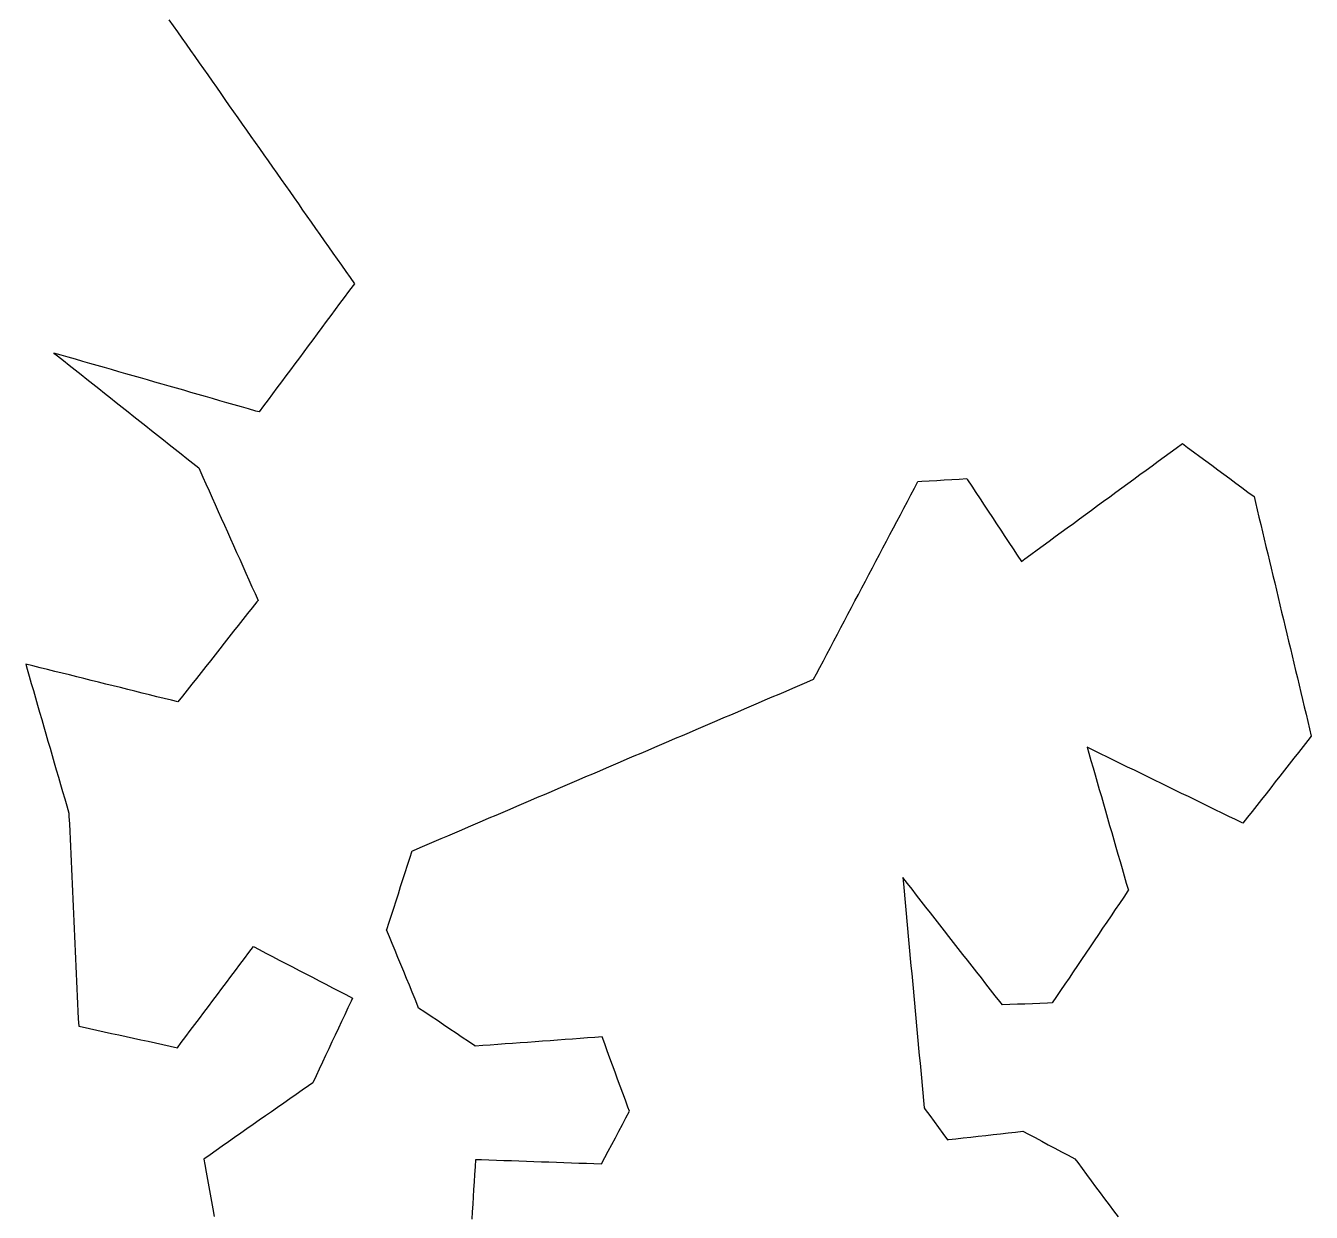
# Model space of a CAD drawing. Header units: millimetres. Extents: x 32 to 3054, y 42 to 5568.
# Drawn here: x 396 to 567.3, y 1686.3 to 1844.5 of the extents above; entities that cross this region are included whole.
import ezdxf

# ---------------------------------------------------------------- set-up
doc = ezdxf.new("R2010")
doc.units = ezdxf.units.MM
doc.layers.add('ALL_ISLANDS', color=7, linetype='Continuous')
doc.layers.add('OUTLINE_ISLAND_01', color=7, linetype='Continuous')

msp = doc.modelspace()

# ---------------------------------------------------------------- linework, layer by layer
at = {"layer": 'ALL_ISLANDS'}
for points in [[(415.1218, 1845.2805), (415.6967, 1844.4623), (416.2716, 1843.6441), (416.8465, 1842.8259), (417.4214, 1842.0077), (417.9963, 1841.1894), (418.5712, 1840.3712), (419.1461, 1839.553), (419.721, 1838.7348), (420.2959, 1837.9165), (420.8708, 1837.0983), (421.4457, 1836.2801), (422.0206, 1835.4619), (422.5955, 1834.6436), (423.1704, 1833.8254), (423.7453, 1833.0072), (424.3202, 1832.189), (424.8951, 1831.3707), (425.47, 1830.5525), (426.0449, 1829.7343), (426.6198, 1828.9161), (427.1947, 1828.0979), (427.7696, 1827.2796), (428.3445, 1826.4614), (428.9194, 1825.6432), (429.4943, 1824.825), (430.0692, 1824.0067), (430.6441, 1823.1885), (431.219, 1822.3703), (431.7939, 1821.5521), (432.3688, 1820.7338), (432.9437, 1819.9156), (433.5186, 1819.0974), (434.0935, 1818.2792), (434.6684, 1817.4609), (435.2433, 1816.6427), (435.8182, 1815.8245), (436.3931, 1815.0063), (436.968, 1814.1881), (437.5429, 1813.3698), (438.1178, 1812.5516), (438.6927, 1811.7334), (439.2676, 1810.9152), (439.8425, 1810.0969), (439.6639, 1809.8566), (439.0674, 1809.054), (438.4708, 1808.2514), (437.8743, 1807.4488), (437.2778, 1806.6462), (436.6813, 1805.8436), (436.0848, 1805.041), (435.4882, 1804.2384), (434.8917, 1803.4358), (434.2952, 1802.6332), (433.6987, 1801.8306), (433.1022, 1801.028), (432.5056, 1800.2254), (431.9091, 1799.4228), (431.3126, 1798.6202), (430.7161, 1797.8176), (430.1196, 1797.015), (429.523, 1796.2124), (428.9265, 1795.4098), (428.33, 1794.6072), (427.7335, 1793.8046), (427.137, 1793.002), (426.7062, 1793.1257), (425.7451, 1793.4016), (424.7839, 1793.6776), (423.8227, 1793.9536), (422.8616, 1794.2295), (421.9004, 1794.5055), (420.9392, 1794.7815), (419.9781, 1795.0574), (419.0169, 1795.3334), (418.0557, 1795.6094), (417.0946, 1795.8853), (416.1334, 1796.1613), (415.1722, 1796.4373), (414.2111, 1796.7133), (413.2499, 1796.9892), (412.2887, 1797.2652), (411.3276, 1797.5412), (410.3664, 1797.8171), (409.4052, 1798.0931), (408.4441, 1798.3691), (407.4829, 1798.645), (406.5217, 1798.921), (405.5606, 1799.197), (404.5994, 1799.4729), (403.6382, 1799.7489), (402.6771, 1800.0249), (401.7159, 1800.3008), (400.7547, 1800.5768), (399.7936, 1800.8528), (400.28, 1800.4673), (401.0637, 1799.8462), (401.8474, 1799.2252), (402.6312, 1798.6041), (403.4149, 1797.983), (404.1986, 1797.3619), (404.9824, 1796.7408), (405.7661, 1796.1197), (406.5499, 1795.4986), (407.3336, 1794.8775), (408.1173, 1794.2564), (408.9011, 1793.6353), (409.6848, 1793.0142), (410.4685, 1792.3931), (411.2523, 1791.772), (412.036, 1791.1509), (412.8197, 1790.5299), (413.6035, 1789.9088), (414.3872, 1789.2877), (415.171, 1788.6666), (415.9547, 1788.0455), (416.7384, 1787.4244), (417.5222, 1786.8033), (418.3059, 1786.1822), (419.0896, 1785.5611), (419.2399, 1785.2254), (419.6485, 1784.3127), (420.0572, 1783.4), (420.4658, 1782.4873), (420.8744, 1781.5746), (421.283, 1780.6619), (421.6916, 1779.7492), (422.1002, 1778.8364), (422.5088, 1777.9237), (422.9174, 1777.011), (423.3261, 1776.0983), (423.7347, 1775.1856), (424.1433, 1774.2729), (424.5519, 1773.3602), (424.9605, 1772.4475), (425.3691, 1771.5348), (425.7777, 1770.6221), (426.1863, 1769.7094), (426.595, 1768.7967), (427.0036, 1767.8839), (426.8509, 1767.6911), (426.2305, 1766.9068), (425.61, 1766.1226), (424.9895, 1765.3384), (424.369, 1764.5542), (423.7485, 1763.77), (423.128, 1762.9858), (422.5075, 1762.2016), (421.887, 1761.4173), (421.2665, 1760.6331), (420.646, 1759.8489), (420.0256, 1759.0647), (419.4051, 1758.2805), (418.7846, 1757.4963), (418.1641, 1756.7121), (417.5436, 1755.9278), (416.9231, 1755.1436), (416.3026, 1754.3594), (415.4524, 1754.5706), (414.4819, 1754.8117), (413.5114, 1755.0528), (412.5409, 1755.2939), (411.5704, 1755.535), (410.5999, 1755.7761), (409.6294, 1756.0172), (408.6589, 1756.2583), (407.6883, 1756.4994), (406.7178, 1756.7404), (405.7473, 1756.9815), (404.7768, 1757.2226), (403.8063, 1757.4637), (402.8358, 1757.7048), (401.8653, 1757.9459), (400.8948, 1758.187), (399.9243, 1758.4281), (398.9538, 1758.6692), (397.9833, 1758.9103), (397.0128, 1759.1514), (396.0423, 1759.3925), (396.2318, 1758.7374), (396.5097, 1757.7768), (396.7876, 1756.8162), (397.0655, 1755.8556), (397.3434, 1754.895), (397.6213, 1753.9344), (397.8992, 1752.9738), (398.1771, 1752.0131), (398.455, 1751.0525), (398.7329, 1750.0919), (399.0108, 1749.1313), (399.2887, 1748.1707), (399.5666, 1747.2101), (399.8445, 1746.2495), (400.1224, 1745.2889), (400.4003, 1744.3283), (400.6782, 1743.3677), (400.9561, 1742.4071), (401.234, 1741.4464), (401.5119, 1740.4858), (401.7898, 1739.5252), (401.8096, 1739.0963), (401.8557, 1738.0974), (401.9018, 1737.0985), (401.9478, 1736.0995), (401.9939, 1735.1006), (402.04, 1734.1016), (402.086, 1733.1027), (402.1321, 1732.1038), (402.1782, 1731.1048), (402.2242, 1730.1059), (402.2703, 1729.1069), (402.3164, 1728.108), (402.3624, 1727.1091), (402.4085, 1726.1101), (402.4546, 1725.1112), (402.5006, 1724.1123), (402.5467, 1723.1133), (402.5928, 1722.1144), (402.6388, 1721.1154), (402.6849, 1720.1165), (402.731, 1719.1176), (402.777, 1718.1186), (402.8231, 1717.1197), (402.8692, 1716.1207), (402.9152, 1715.1218), (402.9613, 1714.1229), (403.0074, 1713.1239), (403.0534, 1712.125), (403.0995, 1711.1261), (403.5527, 1711.0276), (404.5299, 1710.8154), (405.5071, 1710.6032), (406.4843, 1710.3909), (407.4615, 1710.1787), (408.4388, 1709.9665), (409.416, 1709.7542), (410.3932, 1709.542), (411.3704, 1709.3298), (412.3476, 1709.1175), (413.3249, 1708.9053), (414.3021, 1708.6931), (415.2793, 1708.4809), (416.2565, 1708.2686), (416.7734, 1708.9555), (417.3746, 1709.7546), (417.9759, 1710.5536), (418.5772, 1711.3527), (419.1784, 1712.1517), (419.7797, 1712.9508), (420.381, 1713.7498), (420.9822, 1714.5489), (421.5835, 1715.3479), (422.1847, 1716.147), (422.786, 1716.946), (423.3873, 1717.7451), (423.9885, 1718.5441), (424.5898, 1719.3432), (425.191, 1720.1422), (425.7923, 1720.9413), (426.3936, 1721.7403), (427.1652, 1721.3389), (428.0524, 1720.8774), (428.9395, 1720.4158), (429.8266, 1719.9543), (430.7138, 1719.4928), (431.6009, 1719.0313), (432.488, 1718.5698), (433.3752, 1718.1083), (434.2623, 1717.6467), (435.1494, 1717.1852), (436.0366, 1716.7237), (436.9237, 1716.2622), (437.8108, 1715.8007), (438.6979, 1715.3391), (439.5851, 1714.8776), (439.3964, 1714.4744), (438.9725, 1713.5687), (438.5486, 1712.663), (438.1247, 1711.7572), (437.7008, 1710.8515), (437.2769, 1709.9458), (436.8531, 1709.0401), (436.4292, 1708.1344), (436.0053, 1707.2287), (435.5814, 1706.3229), (435.1575, 1705.4172), (434.7337, 1704.5115), (434.3098, 1703.6058), (433.706, 1703.1828), (432.887, 1702.609), (432.068, 1702.0352), (431.249, 1701.4614), (430.43, 1700.8876), (429.611, 1700.3138), (428.792, 1699.74), (427.973, 1699.1662), (427.154, 1698.5924), (426.335, 1698.0186), (425.516, 1697.4448), (424.697, 1696.871), (423.878, 1696.2973), (423.059, 1695.7235), (422.24, 1695.1497), (421.421, 1694.5759), (420.602, 1694.0021), (419.783, 1693.4283), (419.9149, 1692.6815), (420.0889, 1691.6967), (420.2629, 1690.712), (420.4368, 1689.7272), (420.6108, 1688.7425), (420.7848, 1687.7577), (420.9587, 1686.773), (421.1327, 1685.7882)], [(455.5201, 1685.3967), (455.5825, 1686.3947), (455.6448, 1687.3928), (455.7072, 1688.3908), (455.7695, 1689.3889), (455.8319, 1690.3869), (455.8943, 1691.385), (455.9566, 1692.383), (456.019, 1693.3811), (456.7735, 1693.3544), (457.7729, 1693.319), (458.7722, 1693.2836), (459.7716, 1693.2482), (460.771, 1693.2128), (461.7704, 1693.1774), (462.7697, 1693.1421), (463.7691, 1693.1067), (464.7685, 1693.0713), (465.7679, 1693.0359), (466.7672, 1693.0005), (467.7666, 1692.9651), (468.766, 1692.9297), (469.7653, 1692.8943), (470.7647, 1692.859), (471.7641, 1692.8236), (472.7635, 1692.7882), (473.2014, 1693.6113), (473.6711, 1694.4941), (474.1408, 1695.3769), (474.6105, 1696.2597), (475.0802, 1697.1425), (475.5499, 1698.0254), (476.0196, 1698.9082), (476.4893, 1699.791), (476.2951, 1700.3199), (475.9503, 1701.2586), (475.6055, 1702.1973), (475.2607, 1703.136), (474.9159, 1704.0747), (474.5711, 1705.0133), (474.2263, 1705.952), (473.8816, 1706.8907), (473.5368, 1707.8294), (473.192, 1708.7681), (472.8472, 1709.7067), (471.8964, 1709.6374), (470.899, 1709.5646), (469.9017, 1709.4919), (468.9043, 1709.4191), (467.907, 1709.3464), (466.9096, 1709.2736), (465.9123, 1709.2009), (464.9149, 1709.1281), (463.9176, 1709.0554), (462.9202, 1708.9826), (461.9229, 1708.9099), (460.9255, 1708.8371), (459.9282, 1708.7644), (458.9308, 1708.6916), (457.9335, 1708.6189), (456.9361, 1708.5461), (455.9388, 1708.4734), (455.868, 1708.521), (455.0385, 1709.0794), (454.2089, 1709.6379), (453.3794, 1710.1963), (452.5498, 1710.7548), (451.7203, 1711.3132), (450.8907, 1711.8716), (450.0612, 1712.4301), (449.2316, 1712.9885), (448.4021, 1713.547), (448.2966, 1713.805), (447.9181, 1714.7306), (447.5396, 1715.6562), (447.161, 1716.5818), (446.7825, 1717.5074), (446.404, 1718.433), (446.0255, 1719.3586), (445.647, 1720.2842), (445.2685, 1721.2097), (444.89, 1722.1353), (444.5114, 1723.0609), (444.1329, 1723.9865), (444.1478, 1724.0322), (444.4568, 1724.9832), (444.7659, 1725.9342), (445.075, 1726.8853), (445.3841, 1727.8363), (445.6932, 1728.7874), (446.0022, 1729.7384), (446.3113, 1730.6894), (446.6204, 1731.6405), (446.9295, 1732.5915), (447.2385, 1733.5425), (447.5476, 1734.4936), (447.705, 1734.5609), (448.6244, 1734.9542), (449.5438, 1735.3475), (450.4632, 1735.7409), (451.3826, 1736.1342), (452.302, 1736.5275), (453.2214, 1736.9208), (454.1408, 1737.3141), (455.0602, 1737.7075), (455.9796, 1738.1008), (456.899, 1738.4941), (457.8184, 1738.8874), (458.7378, 1739.2807), (459.6572, 1739.6741), (460.5766, 1740.0674), (461.496, 1740.4607), (462.4154, 1740.854), (463.3348, 1741.2473), (464.2542, 1741.6406), (465.1736, 1742.034), (466.093, 1742.4273), (467.0124, 1742.8206), (467.9318, 1743.2139), (468.8512, 1743.6072), (469.7706, 1744.0006), (470.69, 1744.3939), (471.6094, 1744.7872), (472.5289, 1745.1805), (473.4483, 1745.5738), (474.3677, 1745.9672), (475.2871, 1746.3605), (476.2065, 1746.7538), (477.1259, 1747.1471), (478.0453, 1747.5404), (478.9647, 1747.9338), (479.8841, 1748.3271), (480.8035, 1748.7204), (481.7229, 1749.1137), (482.6423, 1749.507), (483.5617, 1749.9004), (484.4811, 1750.2937), (485.4005, 1750.687), (486.3199, 1751.0803), (487.2393, 1751.4736), (488.1587, 1751.8669), (489.0781, 1752.2603), (489.9975, 1752.6536), (490.9169, 1753.0469), (491.8363, 1753.4402), (492.7557, 1753.8335), (493.6751, 1754.2269), (494.5945, 1754.6202), (495.5139, 1755.0135), (496.4333, 1755.4068), (497.3527, 1755.8001), (498.2721, 1756.1935), (499.1915, 1756.5868), (500.1109, 1756.9801), (501.0303, 1757.3734), (501.4017, 1758.0776), (501.8683, 1758.9621), (502.3348, 1759.8466), (502.8013, 1760.7311), (503.2678, 1761.6156), (503.7344, 1762.5001), (504.2009, 1763.3846), (504.6674, 1764.2691), (505.134, 1765.1536), (505.6005, 1766.0381), (506.067, 1766.9226), (506.5336, 1767.8071), (507.0001, 1768.6916), (507.4666, 1769.5762), (507.9331, 1770.4607), (508.3997, 1771.3452), (508.8662, 1772.2297), (509.3327, 1773.1142), (509.7993, 1773.9987), (510.2658, 1774.8832), (510.7323, 1775.7677), (511.1989, 1776.6522), (511.6654, 1777.5367), (512.1319, 1778.4212), (512.5984, 1779.3057), (513.065, 1780.1902), (513.5315, 1781.0747), (513.998, 1781.9592), (514.4646, 1782.8437), (514.9311, 1783.7282), (515.4414, 1783.7585), (516.4396, 1783.8178), (517.4378, 1783.8771), (518.4361, 1783.9363), (519.4343, 1783.9956), (520.4326, 1784.0549), (521.4308, 1784.1141), (521.5495, 1783.9341), (522.1001, 1783.0993), (522.6506, 1782.2645), (523.2011, 1781.4297), (523.7517, 1780.5949), (524.3022, 1779.7601), (524.8527, 1778.9253), (525.4033, 1778.0905), (525.9538, 1777.2556), (526.5044, 1776.4208), (527.0549, 1775.586), (527.6054, 1774.7512), (528.156, 1773.9164), (528.7065, 1773.0816), (529.1821, 1773.4297), (529.989, 1774.0204), (530.7958, 1774.6111), (531.6027, 1775.2018), (532.4096, 1775.7926), (533.2165, 1776.3833), (534.0234, 1776.974), (534.8303, 1777.5647), (535.6372, 1778.1554), (536.4441, 1778.7461), (537.251, 1779.3368), (538.0579, 1779.9275), (538.8647, 1780.5182), (539.6716, 1781.1089), (540.4785, 1781.6996), (541.2854, 1782.2903), (542.0923, 1782.881), (542.8992, 1783.4717), (543.7061, 1784.0624), (544.513, 1784.6531), (545.3199, 1785.2438), (546.1267, 1785.8345), (546.9336, 1786.4252), (547.7405, 1787.0159), (548.5474, 1787.6066), (549.3543, 1788.1973), (550.1612, 1788.788), (550.8626, 1788.27), (551.667, 1787.676), (552.4714, 1787.0819), (553.2758, 1786.4878), (554.0802, 1785.8938), (554.8846, 1785.2997), (555.6891, 1784.7056), (556.4935, 1784.1116), (557.2979, 1783.5175), (558.1023, 1782.9235), (558.9067, 1782.3294), (559.7111, 1781.7353), (559.9066, 1780.917), (560.139, 1779.9443), (560.3713, 1778.9717), (560.6037, 1777.9991), (560.836, 1777.0264), (561.0683, 1776.0538), (561.3007, 1775.0812), (561.533, 1774.1085), (561.7654, 1773.1359), (561.9977, 1772.1633), (562.23, 1771.1906), (562.4624, 1770.218), (562.6947, 1769.2454), (562.9271, 1768.2727), (563.1594, 1767.3001), (563.3917, 1766.3275), (563.6241, 1765.3548), (563.8564, 1764.3822), (564.0888, 1763.4096), (564.3211, 1762.4369), (564.5534, 1761.4643), (564.7858, 1760.4917), (565.0181, 1759.519), (565.2505, 1758.5464), (565.4828, 1757.5737), (565.7151, 1756.6011), (565.9475, 1755.6285), (566.1798, 1754.6558), (566.4122, 1753.6832), (566.6445, 1752.7106), (566.8769, 1751.7379), (567.1092, 1750.7653), (567.3415, 1749.7927), (566.8721, 1749.1953), (566.2543, 1748.409), (565.6364, 1747.6227), (565.0186, 1746.8364), (564.4007, 1746.0501), (563.7829, 1745.2638), (563.165, 1744.4775), (562.5472, 1743.6912), (561.9293, 1742.9049), (561.3115, 1742.1186), (560.6936, 1741.3323), (560.0758, 1740.546), (559.4579, 1739.7597), (558.8401, 1738.9734), (558.2223, 1738.1871), (558.1484, 1738.2231), (557.2498, 1738.6617), (556.3511, 1739.1003), (555.4524, 1739.5389), (554.5537, 1739.9775), (553.6551, 1740.4162), (552.7564, 1740.8548), (551.8577, 1741.2934), (550.959, 1741.732), (550.0604, 1742.1706), (549.1617, 1742.6092), (548.263, 1743.0478), (547.3643, 1743.4864), (546.4656, 1743.925), (545.567, 1744.3637), (544.6683, 1744.8023), (543.7696, 1745.2409), (542.8709, 1745.6795), (541.9723, 1746.1181), (541.0736, 1746.5567), (540.1749, 1746.9953), (539.2762, 1747.4339), (538.3775, 1747.8725), (537.4789, 1748.3111), (537.7099, 1747.5083), (537.9864, 1746.5473), (538.263, 1745.5863), (538.5395, 1744.6253), (538.816, 1743.6643), (539.0926, 1742.7033), (539.3691, 1741.7423), (539.6457, 1740.7813), (539.9222, 1739.8203), (540.1987, 1738.8593), (540.4753, 1737.8983), (540.7518, 1736.9373), (541.0283, 1735.9763), (541.3049, 1735.0153), (541.5814, 1734.0543), (541.8579, 1733.0932), (542.1345, 1732.1322), (542.411, 1731.1712), (542.6876, 1730.2102), (542.9641, 1729.2492), (542.9018, 1729.1571), (542.342, 1728.3285), (541.7822, 1727.4999), (541.2224, 1726.6712), (540.6626, 1725.8426), (540.1028, 1725.014), (539.543, 1724.1854), (538.9832, 1723.3568), (538.4234, 1722.5281), (537.8636, 1721.6995), (537.3037, 1720.8709), (536.7439, 1720.0423), (536.1841, 1719.2137), (535.6243, 1718.385), (535.0645, 1717.5564), (534.5047, 1716.7278), (533.9449, 1715.8992), (533.3851, 1715.0705), (532.8253, 1714.2419), (532.1784, 1714.2152), (531.1793, 1714.174), (530.1801, 1714.1328), (529.181, 1714.0916), (528.1818, 1714.0504), (527.1827, 1714.0092), (526.1835, 1713.968), (525.8404, 1714.407), (525.2246, 1715.195), (524.6088, 1715.9829), (523.993, 1716.7708), (523.3772, 1717.5587), (522.7614, 1718.3466), (522.1456, 1719.1345), (521.5298, 1719.9224), (520.9141, 1720.7103), (520.2983, 1721.4982), (519.6825, 1722.2861), (519.0667, 1723.074), (518.4509, 1723.862), (517.8351, 1724.6499), (517.2193, 1725.4378), (516.6035, 1726.2257), (515.9877, 1727.0136), (515.3719, 1727.8015), (514.7561, 1728.5894), (514.1404, 1729.3773), (513.5246, 1730.1652), (512.9088, 1730.9531), (512.9861, 1730.121), (513.0786, 1729.1253), (513.1711, 1728.1296), (513.2637, 1727.1339), (513.3562, 1726.1382), (513.4487, 1725.1425), (513.5412, 1724.1468), (513.6338, 1723.1511), (513.7263, 1722.1554), (513.8188, 1721.1597), (513.9113, 1720.1639), (514.0038, 1719.1682), (514.0964, 1718.1725), (514.1889, 1717.1768), (514.2814, 1716.1811), (514.3739, 1715.1854), (514.4665, 1714.1897), (514.559, 1713.194), (514.6515, 1712.1983), (514.744, 1711.2025), (514.8366, 1710.2068), (514.9291, 1709.2111), (515.0216, 1708.2154), (515.1141, 1707.2197), (515.2066, 1706.224), (515.2992, 1705.2283), (515.3917, 1704.2326), (515.4842, 1703.2369), (515.5767, 1702.2412), (515.6693, 1701.2454), (515.7618, 1700.2497), (515.9098, 1700.0463), (516.498, 1699.2376), (517.0863, 1698.4289), (517.6745, 1697.6202), (518.2628, 1696.8115), (518.851, 1696.0028), (518.9876, 1696.0182), (519.9814, 1696.1297), (520.9752, 1696.2412), (521.9689, 1696.3527), (522.9627, 1696.4642), (523.9564, 1696.5757), (524.9502, 1696.6872), (525.944, 1696.7987), (526.9377, 1696.9102), (527.9315, 1697.0217), (528.9253, 1697.1332), (529.6525, 1696.7466), (530.5355, 1696.2772), (531.4185, 1695.8078), (532.3015, 1695.3384), (533.1844, 1694.8689), (534.0674, 1694.3995), (534.9504, 1693.9301), (535.8334, 1693.4607), (536.2131, 1692.9511), (536.8106, 1692.1492), (537.4081, 1691.3473), (538.0056, 1690.5455), (538.603, 1689.7436), (539.2005, 1688.9417), (539.798, 1688.1398), (540.3955, 1687.3379), (540.993, 1686.5361), (541.5905, 1685.7342)]]:
    msp.add_lwpolyline(points, dxfattribs=at)
at = {"layer": 'OUTLINE_ISLAND_01'}
for points in [[(415.1218, 1845.2805), (415.6967, 1844.4623), (416.2716, 1843.6441), (416.8465, 1842.8259), (417.4214, 1842.0077), (417.9963, 1841.1894), (418.5712, 1840.3712), (419.1461, 1839.553), (419.721, 1838.7348), (420.2959, 1837.9165), (420.8708, 1837.0983), (421.4457, 1836.2801), (422.0206, 1835.4619), (422.5955, 1834.6436), (423.1704, 1833.8254), (423.7453, 1833.0072), (424.3202, 1832.189), (424.8951, 1831.3707), (425.47, 1830.5525), (426.0449, 1829.7343), (426.6198, 1828.9161), (427.1947, 1828.0979), (427.7696, 1827.2796), (428.3445, 1826.4614), (428.9194, 1825.6432), (429.4943, 1824.825), (430.0692, 1824.0067), (430.6441, 1823.1885), (431.219, 1822.3703), (431.7939, 1821.5521), (432.3688, 1820.7338), (432.9437, 1819.9156), (433.5186, 1819.0974), (434.0935, 1818.2792), (434.6684, 1817.4609), (435.2433, 1816.6427), (435.8182, 1815.8245), (436.3931, 1815.0063), (436.968, 1814.1881), (437.5429, 1813.3698), (438.1178, 1812.5516), (438.6927, 1811.7334), (439.2676, 1810.9152), (439.8425, 1810.0969), (439.6639, 1809.8566), (439.0674, 1809.054), (438.4708, 1808.2514), (437.8743, 1807.4488), (437.2778, 1806.6462), (436.6813, 1805.8436), (436.0848, 1805.041), (435.4882, 1804.2384), (434.8917, 1803.4358), (434.2952, 1802.6332), (433.6987, 1801.8306), (433.1022, 1801.028), (432.5056, 1800.2254), (431.9091, 1799.4228), (431.3126, 1798.6202), (430.7161, 1797.8176), (430.1196, 1797.015), (429.523, 1796.2124), (428.9265, 1795.4098), (428.33, 1794.6072), (427.7335, 1793.8046), (427.137, 1793.002), (426.7062, 1793.1257), (425.7451, 1793.4016), (424.7839, 1793.6776), (423.8227, 1793.9536), (422.8616, 1794.2295), (421.9004, 1794.5055), (420.9392, 1794.7815), (419.9781, 1795.0574), (419.0169, 1795.3334), (418.0557, 1795.6094), (417.0946, 1795.8853), (416.1334, 1796.1613), (415.1722, 1796.4373), (414.2111, 1796.7133), (413.2499, 1796.9892), (412.2887, 1797.2652), (411.3276, 1797.5412), (410.3664, 1797.8171), (409.4052, 1798.0931), (408.4441, 1798.3691), (407.4829, 1798.645), (406.5217, 1798.921), (405.5606, 1799.197), (404.5994, 1799.4729), (403.6382, 1799.7489), (402.6771, 1800.0249), (401.7159, 1800.3008), (400.7547, 1800.5768), (399.7936, 1800.8528), (400.28, 1800.4673), (401.0637, 1799.8462), (401.8474, 1799.2252), (402.6312, 1798.6041), (403.4149, 1797.983), (404.1986, 1797.3619), (404.9824, 1796.7408), (405.7661, 1796.1197), (406.5499, 1795.4986), (407.3336, 1794.8775), (408.1173, 1794.2564), (408.9011, 1793.6353), (409.6848, 1793.0142), (410.4685, 1792.3931), (411.2523, 1791.772), (412.036, 1791.1509), (412.8197, 1790.5299), (413.6035, 1789.9088), (414.3872, 1789.2877), (415.171, 1788.6666), (415.9547, 1788.0455), (416.7384, 1787.4244), (417.5222, 1786.8033), (418.3059, 1786.1822), (419.0896, 1785.5611), (419.2399, 1785.2254), (419.6485, 1784.3127), (420.0572, 1783.4), (420.4658, 1782.4873), (420.8744, 1781.5746), (421.283, 1780.6619), (421.6916, 1779.7492), (422.1002, 1778.8364), (422.5088, 1777.9237), (422.9174, 1777.011), (423.3261, 1776.0983), (423.7347, 1775.1856), (424.1433, 1774.2729), (424.5519, 1773.3602), (424.9605, 1772.4475), (425.3691, 1771.5348), (425.7777, 1770.6221), (426.1863, 1769.7094), (426.595, 1768.7967), (427.0036, 1767.8839), (426.8509, 1767.6911), (426.2305, 1766.9068), (425.61, 1766.1226), (424.9895, 1765.3384), (424.369, 1764.5542), (423.7485, 1763.77), (423.128, 1762.9858), (422.5075, 1762.2016), (421.887, 1761.4173), (421.2665, 1760.6331), (420.646, 1759.8489), (420.0256, 1759.0647), (419.4051, 1758.2805), (418.7846, 1757.4963), (418.1641, 1756.7121), (417.5436, 1755.9278), (416.9231, 1755.1436), (416.3026, 1754.3594), (415.4524, 1754.5706), (414.4819, 1754.8117), (413.5114, 1755.0528), (412.5409, 1755.2939), (411.5704, 1755.535), (410.5999, 1755.7761), (409.6294, 1756.0172), (408.6589, 1756.2583), (407.6883, 1756.4994), (406.7178, 1756.7404), (405.7473, 1756.9815), (404.7768, 1757.2226), (403.8063, 1757.4637), (402.8358, 1757.7048), (401.8653, 1757.9459), (400.8948, 1758.187), (399.9243, 1758.4281), (398.9538, 1758.6692), (397.9833, 1758.9103), (397.0128, 1759.1514), (396.0423, 1759.3925), (396.2318, 1758.7374), (396.5097, 1757.7768), (396.7876, 1756.8162), (397.0655, 1755.8556), (397.3434, 1754.895), (397.6213, 1753.9344), (397.8992, 1752.9738), (398.1771, 1752.0131), (398.455, 1751.0525), (398.7329, 1750.0919), (399.0108, 1749.1313), (399.2887, 1748.1707), (399.5666, 1747.2101), (399.8445, 1746.2495), (400.1224, 1745.2889), (400.4003, 1744.3283), (400.6782, 1743.3677), (400.9561, 1742.4071), (401.234, 1741.4464), (401.5119, 1740.4858), (401.7898, 1739.5252), (401.8096, 1739.0963), (401.8557, 1738.0974), (401.9018, 1737.0985), (401.9478, 1736.0995), (401.9939, 1735.1006), (402.04, 1734.1016), (402.086, 1733.1027), (402.1321, 1732.1038), (402.1782, 1731.1048), (402.2242, 1730.1059), (402.2703, 1729.1069), (402.3164, 1728.108), (402.3624, 1727.1091), (402.4085, 1726.1101), (402.4546, 1725.1112), (402.5006, 1724.1123), (402.5467, 1723.1133), (402.5928, 1722.1144), (402.6388, 1721.1154), (402.6849, 1720.1165), (402.731, 1719.1176), (402.777, 1718.1186), (402.8231, 1717.1197), (402.8692, 1716.1207), (402.9152, 1715.1218), (402.9613, 1714.1229), (403.0074, 1713.1239), (403.0534, 1712.125), (403.0995, 1711.1261), (403.5527, 1711.0276), (404.5299, 1710.8154), (405.5071, 1710.6032), (406.4843, 1710.3909), (407.4615, 1710.1787), (408.4388, 1709.9665), (409.416, 1709.7542), (410.3932, 1709.542), (411.3704, 1709.3298), (412.3476, 1709.1175), (413.3249, 1708.9053), (414.3021, 1708.6931), (415.2793, 1708.4809), (416.2565, 1708.2686), (416.7734, 1708.9555), (417.3746, 1709.7546), (417.9759, 1710.5536), (418.5772, 1711.3527), (419.1784, 1712.1517), (419.7797, 1712.9508), (420.381, 1713.7498), (420.9822, 1714.5489), (421.5835, 1715.3479), (422.1847, 1716.147), (422.786, 1716.946), (423.3873, 1717.7451), (423.9885, 1718.5441), (424.5898, 1719.3432), (425.191, 1720.1422), (425.7923, 1720.9413), (426.3936, 1721.7403), (427.1652, 1721.3389), (428.0524, 1720.8774), (428.9395, 1720.4158), (429.8266, 1719.9543), (430.7138, 1719.4928), (431.6009, 1719.0313), (432.488, 1718.5698), (433.3752, 1718.1083), (434.2623, 1717.6467), (435.1494, 1717.1852), (436.0366, 1716.7237), (436.9237, 1716.2622), (437.8108, 1715.8007), (438.6979, 1715.3391), (439.5851, 1714.8776), (439.3964, 1714.4744), (438.9725, 1713.5687), (438.5486, 1712.663), (438.1247, 1711.7572), (437.7008, 1710.8515), (437.2769, 1709.9458), (436.8531, 1709.0401), (436.4292, 1708.1344), (436.0053, 1707.2287), (435.5814, 1706.3229), (435.1575, 1705.4172), (434.7337, 1704.5115), (434.3098, 1703.6058), (433.706, 1703.1828), (432.887, 1702.609), (432.068, 1702.0352), (431.249, 1701.4614), (430.43, 1700.8876), (429.611, 1700.3138), (428.792, 1699.74), (427.973, 1699.1662), (427.154, 1698.5924), (426.335, 1698.0186), (425.516, 1697.4448), (424.697, 1696.871), (423.878, 1696.2973), (423.059, 1695.7235), (422.24, 1695.1497), (421.421, 1694.5759), (420.602, 1694.0021), (419.783, 1693.4283), (419.9149, 1692.6815), (420.0889, 1691.6967), (420.2629, 1690.712), (420.4368, 1689.7272), (420.6108, 1688.7425), (420.7848, 1687.7577), (420.9587, 1686.773), (421.1327, 1685.7882)], [(455.5201, 1685.3967), (455.5825, 1686.3947), (455.6448, 1687.3928), (455.7072, 1688.3908), (455.7695, 1689.3889), (455.8319, 1690.3869), (455.8943, 1691.385), (455.9566, 1692.383), (456.019, 1693.3811), (456.7735, 1693.3544), (457.7729, 1693.319), (458.7722, 1693.2836), (459.7716, 1693.2482), (460.771, 1693.2128), (461.7704, 1693.1774), (462.7697, 1693.1421), (463.7691, 1693.1067), (464.7685, 1693.0713), (465.7679, 1693.0359), (466.7672, 1693.0005), (467.7666, 1692.9651), (468.766, 1692.9297), (469.7653, 1692.8943), (470.7647, 1692.859), (471.7641, 1692.8236), (472.7635, 1692.7882), (473.2014, 1693.6113), (473.6711, 1694.4941), (474.1408, 1695.3769), (474.6105, 1696.2597), (475.0802, 1697.1425), (475.5499, 1698.0254), (476.0196, 1698.9082), (476.4893, 1699.791), (476.2951, 1700.3199), (475.9503, 1701.2586), (475.6055, 1702.1973), (475.2607, 1703.136), (474.9159, 1704.0747), (474.5711, 1705.0133), (474.2263, 1705.952), (473.8816, 1706.8907), (473.5368, 1707.8294), (473.192, 1708.7681), (472.8472, 1709.7067), (471.8964, 1709.6374), (470.899, 1709.5646), (469.9017, 1709.4919), (468.9043, 1709.4191), (467.907, 1709.3464), (466.9096, 1709.2736), (465.9123, 1709.2009), (464.9149, 1709.1281), (463.9176, 1709.0554), (462.9202, 1708.9826), (461.9229, 1708.9099), (460.9255, 1708.8371), (459.9282, 1708.7644), (458.9308, 1708.6916), (457.9335, 1708.6189), (456.9361, 1708.5461), (455.9388, 1708.4734), (455.868, 1708.521), (455.0385, 1709.0794), (454.2089, 1709.6379), (453.3794, 1710.1963), (452.5498, 1710.7548), (451.7203, 1711.3132), (450.8907, 1711.8716), (450.0612, 1712.4301), (449.2316, 1712.9885), (448.4021, 1713.547), (448.2966, 1713.805), (447.9181, 1714.7306), (447.5396, 1715.6562), (447.161, 1716.5818), (446.7825, 1717.5074), (446.404, 1718.433), (446.0255, 1719.3586), (445.647, 1720.2842), (445.2685, 1721.2097), (444.89, 1722.1353), (444.5114, 1723.0609), (444.1329, 1723.9865), (444.1478, 1724.0322), (444.4568, 1724.9832), (444.7659, 1725.9342), (445.075, 1726.8853), (445.3841, 1727.8363), (445.6932, 1728.7874), (446.0022, 1729.7384), (446.3113, 1730.6894), (446.6204, 1731.6405), (446.9295, 1732.5915), (447.2385, 1733.5425), (447.5476, 1734.4936), (447.705, 1734.5609), (448.6244, 1734.9542), (449.5438, 1735.3475), (450.4632, 1735.7409), (451.3826, 1736.1342), (452.302, 1736.5275), (453.2214, 1736.9208), (454.1408, 1737.3141), (455.0602, 1737.7075), (455.9796, 1738.1008), (456.899, 1738.4941), (457.8184, 1738.8874), (458.7378, 1739.2807), (459.6572, 1739.6741), (460.5766, 1740.0674), (461.496, 1740.4607), (462.4154, 1740.854), (463.3348, 1741.2473), (464.2542, 1741.6406), (465.1736, 1742.034), (466.093, 1742.4273), (467.0124, 1742.8206), (467.9318, 1743.2139), (468.8512, 1743.6072), (469.7706, 1744.0006), (470.69, 1744.3939), (471.6094, 1744.7872), (472.5289, 1745.1805), (473.4483, 1745.5738), (474.3677, 1745.9672), (475.2871, 1746.3605), (476.2065, 1746.7538), (477.1259, 1747.1471), (478.0453, 1747.5404), (478.9647, 1747.9338), (479.8841, 1748.3271), (480.8035, 1748.7204), (481.7229, 1749.1137), (482.6423, 1749.507), (483.5617, 1749.9004), (484.4811, 1750.2937), (485.4005, 1750.687), (486.3199, 1751.0803), (487.2393, 1751.4736), (488.1587, 1751.8669), (489.0781, 1752.2603), (489.9975, 1752.6536), (490.9169, 1753.0469), (491.8363, 1753.4402), (492.7557, 1753.8335), (493.6751, 1754.2269), (494.5945, 1754.6202), (495.5139, 1755.0135), (496.4333, 1755.4068), (497.3527, 1755.8001), (498.2721, 1756.1935), (499.1915, 1756.5868), (500.1109, 1756.9801), (501.0303, 1757.3734), (501.4017, 1758.0776), (501.8683, 1758.9621), (502.3348, 1759.8466), (502.8013, 1760.7311), (503.2678, 1761.6156), (503.7344, 1762.5001), (504.2009, 1763.3846), (504.6674, 1764.2691), (505.134, 1765.1536), (505.6005, 1766.0381), (506.067, 1766.9226), (506.5336, 1767.8071), (507.0001, 1768.6916), (507.4666, 1769.5762), (507.9331, 1770.4607), (508.3997, 1771.3452), (508.8662, 1772.2297), (509.3327, 1773.1142), (509.7993, 1773.9987), (510.2658, 1774.8832), (510.7323, 1775.7677), (511.1989, 1776.6522), (511.6654, 1777.5367), (512.1319, 1778.4212), (512.5984, 1779.3057), (513.065, 1780.1902), (513.5315, 1781.0747), (513.998, 1781.9592), (514.4646, 1782.8437), (514.9311, 1783.7282), (515.4414, 1783.7585), (516.4396, 1783.8178), (517.4378, 1783.8771), (518.4361, 1783.9363), (519.4343, 1783.9956), (520.4326, 1784.0549), (521.4308, 1784.1141), (521.5495, 1783.9341), (522.1001, 1783.0993), (522.6506, 1782.2645), (523.2011, 1781.4297), (523.7517, 1780.5949), (524.3022, 1779.7601), (524.8527, 1778.9253), (525.4033, 1778.0905), (525.9538, 1777.2556), (526.5044, 1776.4208), (527.0549, 1775.586), (527.6054, 1774.7512), (528.156, 1773.9164), (528.7065, 1773.0816), (529.1821, 1773.4297), (529.989, 1774.0204), (530.7958, 1774.6111), (531.6027, 1775.2018), (532.4096, 1775.7926), (533.2165, 1776.3833), (534.0234, 1776.974), (534.8303, 1777.5647), (535.6372, 1778.1554), (536.4441, 1778.7461), (537.251, 1779.3368), (538.0579, 1779.9275), (538.8647, 1780.5182), (539.6716, 1781.1089), (540.4785, 1781.6996), (541.2854, 1782.2903), (542.0923, 1782.881), (542.8992, 1783.4717), (543.7061, 1784.0624), (544.513, 1784.6531), (545.3199, 1785.2438), (546.1267, 1785.8345), (546.9336, 1786.4252), (547.7405, 1787.0159), (548.5474, 1787.6066), (549.3543, 1788.1973), (550.1612, 1788.788), (550.8626, 1788.27), (551.667, 1787.676), (552.4714, 1787.0819), (553.2758, 1786.4878), (554.0802, 1785.8938), (554.8846, 1785.2997), (555.6891, 1784.7056), (556.4935, 1784.1116), (557.2979, 1783.5175), (558.1023, 1782.9235), (558.9067, 1782.3294), (559.7111, 1781.7353), (559.9066, 1780.917), (560.139, 1779.9443), (560.3713, 1778.9717), (560.6037, 1777.9991), (560.836, 1777.0264), (561.0683, 1776.0538), (561.3007, 1775.0812), (561.533, 1774.1085), (561.7654, 1773.1359), (561.9977, 1772.1633), (562.23, 1771.1906), (562.4624, 1770.218), (562.6947, 1769.2454), (562.9271, 1768.2727), (563.1594, 1767.3001), (563.3917, 1766.3275), (563.6241, 1765.3548), (563.8564, 1764.3822), (564.0888, 1763.4096), (564.3211, 1762.4369), (564.5534, 1761.4643), (564.7858, 1760.4917), (565.0181, 1759.519), (565.2505, 1758.5464), (565.4828, 1757.5737), (565.7151, 1756.6011), (565.9475, 1755.6285), (566.1798, 1754.6558), (566.4122, 1753.6832), (566.6445, 1752.7106), (566.8769, 1751.7379), (567.1092, 1750.7653), (567.3415, 1749.7927), (566.8721, 1749.1953), (566.2543, 1748.409), (565.6364, 1747.6227), (565.0186, 1746.8364), (564.4007, 1746.0501), (563.7829, 1745.2638), (563.165, 1744.4775), (562.5472, 1743.6912), (561.9293, 1742.9049), (561.3115, 1742.1186), (560.6936, 1741.3323), (560.0758, 1740.546), (559.4579, 1739.7597), (558.8401, 1738.9734), (558.2223, 1738.1871), (558.1484, 1738.2231), (557.2498, 1738.6617), (556.3511, 1739.1003), (555.4524, 1739.5389), (554.5537, 1739.9775), (553.6551, 1740.4162), (552.7564, 1740.8548), (551.8577, 1741.2934), (550.959, 1741.732), (550.0604, 1742.1706), (549.1617, 1742.6092), (548.263, 1743.0478), (547.3643, 1743.4864), (546.4656, 1743.925), (545.567, 1744.3637), (544.6683, 1744.8023), (543.7696, 1745.2409), (542.8709, 1745.6795), (541.9723, 1746.1181), (541.0736, 1746.5567), (540.1749, 1746.9953), (539.2762, 1747.4339), (538.3775, 1747.8725), (537.4789, 1748.3111), (537.7099, 1747.5083), (537.9864, 1746.5473), (538.263, 1745.5863), (538.5395, 1744.6253), (538.816, 1743.6643), (539.0926, 1742.7033), (539.3691, 1741.7423), (539.6457, 1740.7813), (539.9222, 1739.8203), (540.1987, 1738.8593), (540.4753, 1737.8983), (540.7518, 1736.9373), (541.0283, 1735.9763), (541.3049, 1735.0153), (541.5814, 1734.0543), (541.8579, 1733.0932), (542.1345, 1732.1322), (542.411, 1731.1712), (542.6876, 1730.2102), (542.9641, 1729.2492), (542.9018, 1729.1571), (542.342, 1728.3285), (541.7822, 1727.4999), (541.2224, 1726.6712), (540.6626, 1725.8426), (540.1028, 1725.014), (539.543, 1724.1854), (538.9832, 1723.3568), (538.4234, 1722.5281), (537.8636, 1721.6995), (537.3037, 1720.8709), (536.7439, 1720.0423), (536.1841, 1719.2137), (535.6243, 1718.385), (535.0645, 1717.5564), (534.5047, 1716.7278), (533.9449, 1715.8992), (533.3851, 1715.0705), (532.8253, 1714.2419), (532.1784, 1714.2152), (531.1793, 1714.174), (530.1801, 1714.1328), (529.181, 1714.0916), (528.1818, 1714.0504), (527.1827, 1714.0092), (526.1835, 1713.968), (525.8404, 1714.407), (525.2246, 1715.195), (524.6088, 1715.9829), (523.993, 1716.7708), (523.3772, 1717.5587), (522.7614, 1718.3466), (522.1456, 1719.1345), (521.5298, 1719.9224), (520.9141, 1720.7103), (520.2983, 1721.4982), (519.6825, 1722.2861), (519.0667, 1723.074), (518.4509, 1723.862), (517.8351, 1724.6499), (517.2193, 1725.4378), (516.6035, 1726.2257), (515.9877, 1727.0136), (515.3719, 1727.8015), (514.7561, 1728.5894), (514.1404, 1729.3773), (513.5246, 1730.1652), (512.9088, 1730.9531), (512.9861, 1730.121), (513.0786, 1729.1253), (513.1711, 1728.1296), (513.2637, 1727.1339), (513.3562, 1726.1382), (513.4487, 1725.1425), (513.5412, 1724.1468), (513.6338, 1723.1511), (513.7263, 1722.1554), (513.8188, 1721.1597), (513.9113, 1720.1639), (514.0038, 1719.1682), (514.0964, 1718.1725), (514.1889, 1717.1768), (514.2814, 1716.1811), (514.3739, 1715.1854), (514.4665, 1714.1897), (514.559, 1713.194), (514.6515, 1712.1983), (514.744, 1711.2025), (514.8366, 1710.2068), (514.9291, 1709.2111), (515.0216, 1708.2154), (515.1141, 1707.2197), (515.2066, 1706.224), (515.2992, 1705.2283), (515.3917, 1704.2326), (515.4842, 1703.2369), (515.5767, 1702.2412), (515.6693, 1701.2454), (515.7618, 1700.2497), (515.9098, 1700.0463), (516.498, 1699.2376), (517.0863, 1698.4289), (517.6745, 1697.6202), (518.2628, 1696.8115), (518.851, 1696.0028), (518.9876, 1696.0182), (519.9814, 1696.1297), (520.9752, 1696.2412), (521.9689, 1696.3527), (522.9627, 1696.4642), (523.9564, 1696.5757), (524.9502, 1696.6872), (525.944, 1696.7987), (526.9377, 1696.9102), (527.9315, 1697.0217), (528.9253, 1697.1332), (529.6525, 1696.7466), (530.5355, 1696.2772), (531.4185, 1695.8078), (532.3015, 1695.3384), (533.1844, 1694.8689), (534.0674, 1694.3995), (534.9504, 1693.9301), (535.8334, 1693.4607), (536.2131, 1692.9511), (536.8106, 1692.1492), (537.4081, 1691.3473), (538.0056, 1690.5455), (538.603, 1689.7436), (539.2005, 1688.9417), (539.798, 1688.1398), (540.3955, 1687.3379), (540.993, 1686.5361), (541.5905, 1685.7342)]]:
    msp.add_lwpolyline(points, dxfattribs=at)

doc.saveas('drawing.dxf')
